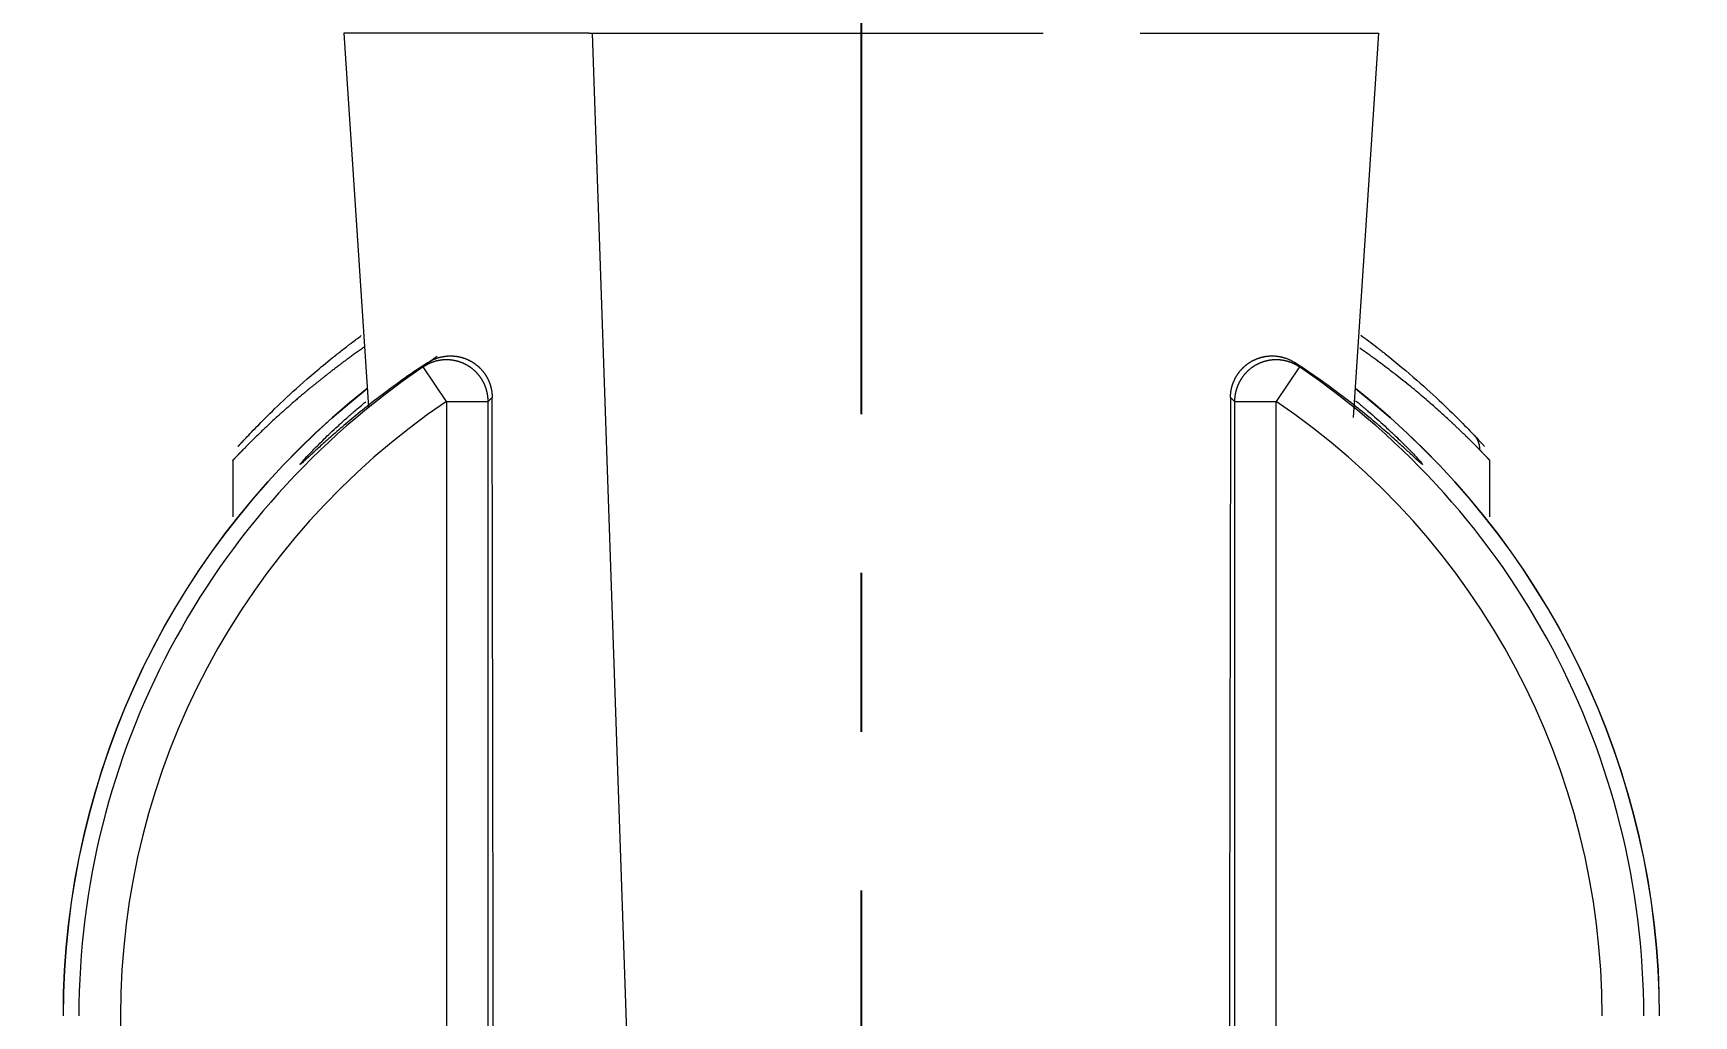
# Model space of a CAD drawing. Header units: millimetres. Extents: x 2915 to 5291, y 1031 to 4391.
# Drawn here: x 4762.4 to 4802.29, y 2536.68 to 2560.27 of the extents above; entities that cross this region are included whole.
import ezdxf

# ---------------------------------------------------------------- set-up
doc = ezdxf.new("R2010")
doc.units = ezdxf.units.MM
doc.linetypes.add('CENTERX2', pattern=[20.32, 12.7, -2.54, 2.54, -2.54])
doc.layers.add('CENTER', color=1, linetype='CENTERX2')
doc.styles.get("Standard").update_dxf_attribs({"font": 'arial.ttf'})
doc.dimstyles.new('ISO-25', dxfattribs={"dimtxt": 17, "dimasz": 17, "dimexe": 1.25, "dimexo": 0.625, "dimgap": 5, "dimtad": 1, "dimtih": 1, "dimtoh": 1, "dimdec": 1, "dimdsep": 46, "dimtxsty": 'Standard', "dimcen": 0, "dimclrd": 3, "dimclre": 3, "dimclrt": 4, "dimadec": 0, "dimazin": 0, "dimtfac": 1, "dimtdec": 1, "dimtmove": 0, "dimatfit": 3, "dimfxl": 1, "dimarcsym": 0})

# ---------------------------------------------------------------- blocks, each defined once
blk = doc.blocks.new('*D11')
at = {"color": 3, "lineweight": -2, "transparency": 16777216}
for p, q in [((4462.48, 3133.446), (4222.196, 3133.446)), ((4223.446, 3116.446), (4223.446, 2549.911)), ((4223.446, 1951.089), (4223.446, 2517.623)), ((4801.666, 1934.089), (4222.196, 1934.089))]:
    blk.add_line(p, q, dxfattribs=at)
at = {"color": 3, "transparency": 16777216}
for points in [[(4220.612, 3116.446), (4226.279, 3116.446), (4223.446, 3133.446)], [(4220.612, 1951.089), (4226.279, 1951.089), (4223.446, 1934.089)]]:
    blk.add_solid(points, dxfattribs=at)
at = {"layer": 'Defpoints', "color": 0, "transparency": 16777216}
for p in [(4463.105, 3133.446), (4223.446, 1934.089), (4802.291, 1934.089)]:
    blk.add_point(p, dxfattribs=at)
at = {"color": 4, "transparency": 16777216, "insert": (4223.446, 2533.767), "char_height": 17, "attachment_point": 5}
blk.add_mtext('(1180~1430)', dxfattribs=at)

msp = doc.modelspace()

# ---------------------------------------------------------------- linework, layer by layer
at = {"linetype": 'Continuous', "lineweight": 18, "extrusion": (0, 1, 0)}
for p, q in [((4769.856, 2560.27), (4770.449, 2551.297)), ((4794.118, 2551.045), (4794.727, 2560.27)), ((4791.258, 2551.431), (4791.258, 2521.935)), ((4767.191, 2550.016), (4767.191, 2548.658)), ((4797.391, 2548.658), (4797.391, 2550.016))]:
    msp.add_line(p, q, dxfattribs=at)
at = {"linetype": 'Continuous', "lineweight": 13, "extrusion": (0, 1, 0)}
for p, q in [((4775.744, 2560.27), (4769.856, 2560.27)), ((4775.744, 2560.27), (4775.824, 2560.27)), ((4775.824, 2560.27), (4776.782, 2532.384)), ((4775.824, 2560.27), (4786.66, 2560.27)), ((4788.987, 2560.27), (4794.727, 2560.27)), ((4772.326, 2551.431), (4771.766, 2552.259)), ((4792.817, 2552.259), (4792.257, 2551.431)), ((4772.326, 2551.431), (4773.325, 2551.431)), ((4772.326, 2551.431), (4772.326, 2521.935)), ((4773.325, 2521.935), (4773.325, 2551.431)), ((4791.258, 2551.431), (4792.257, 2551.431)), ((4792.257, 2521.935), (4792.257, 2551.431)), ((4797.391, 2548.658), (4797.391, 2550.016))]:
    msp.add_line(p, q, dxfattribs=at)
at = {"linetype": 'Continuous', "lineweight": 13}
for radius, start, end in [(18.799, 124.0485, 180), (18.799, 0, 55.9515), (17.799, 124.0485, 235.9515)]:
    msp.add_arc((4782.291, 2536.683), radius, start, end, dxfattribs=at)
at = {"linetype": 'Continuous', "lineweight": 18}
for radius, start, end in [(19.175, 128.2528, 180), (17.799, 0.0007, 55.9517), (19.175, 0, 51.7472)]:
    msp.add_arc((4782.291, 2536.683), radius, start, end, dxfattribs=at)
at = {"linetype": 'Continuous', "lineweight": 18, "extrusion": (0, 0, -1)}
for start, end in [(0, 51.7416), (128.2584, 180)]:
    msp.add_arc((-4782.291, 2536.683), 19.172, start, end, dxfattribs=at)
at = {"linetype": 'Continuous', "lineweight": 18}
for points, knots in [([(4767.316, 2550.346), (4767.318, 2550.349), (4767.344, 2550.376), (4767.44, 2550.481), (4767.511, 2550.558), (4767.702, 2550.758), (4767.821, 2550.881), (4768.112, 2551.171), (4768.283, 2551.338), (4768.681, 2551.709), (4768.909, 2551.914), (4769.297, 2552.243), (4769.434, 2552.357), (4769.652, 2552.532), (4769.764, 2552.621), (4769.9, 2552.727), (4769.97, 2552.78), (4770.005, 2552.807), (4770.022, 2552.82), (4770.031, 2552.827), (4770.036, 2552.83), (4770.038, 2552.832), (4770.039, 2552.833), (4770.039, 2552.833), (4770.04, 2552.834), (4770.04, 2552.834), (4770.118, 2552.893), (4770.197, 2552.952), (4770.278, 2553.011)], [0, 0, 0, 0, 0.158988, 0.158988, 0.318059, 0.318059, 0.477131, 0.477131, 0.636203, 0.636203, 0.795275, 0.795275, 0.87481, 0.87481, 0.914578, 0.934462, 0.944404, 0.949375, 0.951861, 0.953104, 0.953725, 0.954036, 0.954191, 0.954269, 0.954269, 0.954346, 0.954346, 1, 1, 1, 1]), ([(4794.295, 2553.018), (4794.359, 2552.972), (4794.421, 2552.926), (4794.55, 2552.829), (4794.65, 2552.752), (4794.765, 2552.663), (4794.821, 2552.619), (4794.849, 2552.597), (4794.863, 2552.586), (4794.87, 2552.58), (4794.874, 2552.577), (4794.875, 2552.576), (4794.876, 2552.575), (4794.877, 2552.575), (4794.877, 2552.575), (4795.159, 2552.351), (4795.412, 2552.139), (4795.864, 2551.743), (4796.064, 2551.56), (4796.414, 2551.228), (4796.565, 2551.079), (4796.822, 2550.819), (4796.928, 2550.709), (4797.013, 2550.619)], [0, 0, 0, 0, 0.047821, 0.047821, 0.100719, 0.127169, 0.140394, 0.147006, 0.150312, 0.151965, 0.152792, 0.153205, 0.153412, 0.153412, 0.153618, 0.153618, 0.365214, 0.365214, 0.576809, 0.576809, 0.788405, 0.788405, 1, 1, 1, 1]), ([(4770.335, 2552.725), (4770.335, 2552.725), (4770.3, 2552.701), (4770.234, 2552.654), (4770.14, 2552.588), (4770.052, 2552.525), (4769.972, 2552.466), (4769.898, 2552.412), (4769.83, 2552.362), (4769.769, 2552.316), (4769.713, 2552.274), (4769.664, 2552.236), (4769.62, 2552.202), (4769.582, 2552.173), (4769.549, 2552.147), (4769.522, 2552.126), (4769.486, 2552.098), (4769.441, 2552.063), (4769.386, 2552.02), (4769.331, 2551.977), (4769.278, 2551.934), (4769.225, 2551.892), (4769.174, 2551.851), (4769.124, 2551.811), (4769.075, 2551.771), (4769.027, 2551.731), (4768.98, 2551.692), (4768.934, 2551.654), (4768.889, 2551.617), (4768.845, 2551.58), (4768.802, 2551.543), (4768.76, 2551.507), (4768.719, 2551.472), (4768.678, 2551.438), (4768.639, 2551.404), (4768.601, 2551.37), (4768.563, 2551.337), (4768.527, 2551.305), (4768.491, 2551.273), (4768.456, 2551.242), (4768.422, 2551.212), (4768.389, 2551.182), (4768.356, 2551.153), (4768.324, 2551.124), (4768.293, 2551.096), (4768.199, 2551.011), (4768.052, 2550.874), (4767.869, 2550.701), (4767.711, 2550.547), (4767.578, 2550.414), (4767.495, 2550.331), (4767.449, 2550.284), (4767.431, 2550.265), (4767.413, 2550.247), (4767.396, 2550.229), (4767.38, 2550.213), (4767.364, 2550.196), (4767.349, 2550.181), (4767.335, 2550.166), (4767.321, 2550.152), (4767.308, 2550.139), (4767.296, 2550.126), (4767.285, 2550.114), (4767.274, 2550.103), (4767.264, 2550.092), (4767.254, 2550.082), (4767.246, 2550.073), (4767.238, 2550.065), (4767.23, 2550.057), (4767.223, 2550.05), (4767.217, 2550.043), (4767.212, 2550.037), (4767.207, 2550.032), (4767.203, 2550.028), (4767.199, 2550.024), (4767.196, 2550.021), (4767.194, 2550.019), (4767.193, 2550.017), (4767.192, 2550.016), (4767.192, 2550.016), (4767.191, 2550.016)], [0, 0, 0, 0, 0.00024, 0.017792, 0.034327, 0.049846, 0.064348, 0.077833, 0.090301, 0.101753, 0.112187, 0.121605, 0.130006, 0.137391, 0.143758, 0.149109, 0.153443, 0.164665, 0.17578, 0.186789, 0.197691, 0.208486, 0.219175, 0.229757, 0.240233, 0.250603, 0.260865, 0.271022, 0.281072, 0.291016, 0.300854, 0.310585, 0.32021, 0.329729, 0.339142, 0.348449, 0.357651, 0.366746, 0.375735, 0.384619, 0.393396, 0.402069, 0.410635, 0.419096, 0.427452, 0.435702, 0.496343, 0.554905, 0.611425, 0.665941, 0.718499, 0.728558, 0.738588, 0.74859, 0.758563, 0.768509, 0.778428, 0.78832, 0.798186, 0.808026, 0.81784, 0.827628, 0.837392, 0.847132, 0.856847, 0.866539, 0.876208, 0.885854, 0.895478, 0.905081, 0.914661, 0.924221, 0.933761, 0.94328, 0.95278, 0.96226, 0.971722, 0.981166, 0.990591, 1, 1, 1, 1]), ([(4797.142, 2550.275), (4797.139, 2550.279), (4797.133, 2550.285), (4797.123, 2550.294), (4797.114, 2550.304), (4797.104, 2550.314), (4797.094, 2550.324), (4797.084, 2550.334), (4797.074, 2550.345), (4797.063, 2550.355), (4797.053, 2550.366), (4797.042, 2550.377), (4797.031, 2550.388), (4797.02, 2550.399), (4797.008, 2550.411), (4796.996, 2550.423), (4796.985, 2550.434), (4796.973, 2550.446), (4796.96, 2550.459), (4796.948, 2550.471), (4796.935, 2550.484), (4796.922, 2550.497), (4796.909, 2550.509), (4796.896, 2550.523), (4796.882, 2550.536), (4796.869, 2550.549), (4796.855, 2550.563), (4796.84, 2550.577), (4796.826, 2550.591), (4796.811, 2550.605), (4796.797, 2550.62), (4796.782, 2550.634), (4796.766, 2550.649), (4796.751, 2550.664), (4796.735, 2550.679), (4796.719, 2550.695), (4796.703, 2550.71), (4796.687, 2550.726), (4796.67, 2550.742), (4796.653, 2550.758), (4796.636, 2550.774), (4796.619, 2550.791), (4796.601, 2550.807), (4796.583, 2550.824), (4796.565, 2550.841), (4796.547, 2550.858), (4796.529, 2550.875), (4796.51, 2550.893), (4796.491, 2550.911), (4796.472, 2550.929), (4796.452, 2550.947), (4796.433, 2550.965), (4796.413, 2550.983), (4796.393, 2551.002), (4796.305, 2551.083), (4796.135, 2551.237), (4795.858, 2551.479), (4795.532, 2551.753), (4795.251, 2551.979), (4795.034, 2552.147), (4794.897, 2552.252), (4794.737, 2552.372), (4794.554, 2552.506), (4794.396, 2552.619), (4794.299, 2552.687), (4794.272, 2552.706)], [0, 0, 0, 0, 0.006731, 0.013483, 0.020257, 0.027053, 0.033871, 0.040711, 0.047573, 0.054457, 0.061364, 0.068292, 0.075243, 0.082216, 0.089212, 0.09623, 0.10327, 0.110333, 0.117419, 0.124528, 0.131659, 0.138813, 0.145989, 0.153189, 0.160412, 0.167657, 0.174926, 0.182218, 0.189532, 0.19687, 0.204232, 0.211616, 0.219024, 0.226455, 0.23391, 0.241388, 0.24889, 0.256415, 0.263964, 0.271536, 0.279132, 0.286752, 0.294396, 0.302063, 0.309755, 0.31747, 0.325209, 0.332973, 0.34076, 0.348571, 0.356406, 0.364266, 0.37215, 0.380058, 0.38799, 0.474158, 0.567526, 0.668123, 0.775974, 0.807501, 0.843787, 0.884831, 0.930634, 0.981196, 1, 1, 1, 1]), ([(4773.325, 2551.431), (4773.325, 2551.436), (4773.325, 2551.447), (4773.325, 2551.463), (4773.324, 2551.479), (4773.323, 2551.495), (4773.322, 2551.511), (4773.32, 2551.527), (4773.319, 2551.543), (4773.317, 2551.559), (4773.315, 2551.575), (4773.312, 2551.591), (4773.309, 2551.607), (4773.306, 2551.623), (4773.303, 2551.639), (4773.299, 2551.655), (4773.296, 2551.671), (4773.291, 2551.687), (4773.287, 2551.703), (4773.282, 2551.719), (4773.277, 2551.735), (4773.272, 2551.751), (4773.267, 2551.766), (4773.261, 2551.782), (4773.255, 2551.798), (4773.249, 2551.813), (4773.242, 2551.829), (4773.235, 2551.844), (4773.228, 2551.86), (4773.221, 2551.875), (4773.213, 2551.89), (4773.205, 2551.905), (4773.197, 2551.92), (4773.188, 2551.935), (4773.179, 2551.95), (4773.17, 2551.964), (4773.161, 2551.979), (4773.151, 2551.993), (4773.141, 2552.007), (4773.131, 2552.021), (4773.121, 2552.035), (4773.11, 2552.049), (4773.099, 2552.063), (4773.088, 2552.076), (4773.077, 2552.089), (4773.065, 2552.102), (4773.053, 2552.115), (4773.041, 2552.128), (4773.028, 2552.141), (4773.016, 2552.153), (4773.003, 2552.165), (4772.99, 2552.177), (4772.976, 2552.189), (4772.962, 2552.2), (4772.949, 2552.212), (4772.934, 2552.223), (4772.92, 2552.234), (4772.906, 2552.244), (4772.891, 2552.255), (4772.876, 2552.265), (4772.86, 2552.274), (4772.845, 2552.284), (4772.829, 2552.293), (4772.814, 2552.302), (4772.798, 2552.311), (4772.781, 2552.32), (4772.765, 2552.328), (4772.748, 2552.336), (4772.732, 2552.344), (4772.715, 2552.351), (4772.697, 2552.358), (4772.68, 2552.365), (4772.663, 2552.371), (4772.645, 2552.377), (4772.627, 2552.383), (4772.609, 2552.389), (4772.591, 2552.394), (4772.573, 2552.399), (4772.555, 2552.403), (4772.537, 2552.407), (4772.518, 2552.411), (4772.499, 2552.415), (4772.481, 2552.418), (4772.462, 2552.421), (4772.443, 2552.423), (4772.424, 2552.425), (4772.405, 2552.427), (4772.386, 2552.428), (4772.367, 2552.429), (4772.347, 2552.43), (4772.328, 2552.43), (4772.309, 2552.43), (4772.289, 2552.43), (4772.27, 2552.429), (4772.251, 2552.427), (4772.231, 2552.426), (4772.212, 2552.424), (4772.192, 2552.421), (4772.173, 2552.419), (4772.154, 2552.415), (4772.134, 2552.412), (4772.115, 2552.408), (4772.096, 2552.404), (4772.077, 2552.399), (4772.057, 2552.394), (4772.038, 2552.388), (4772.019, 2552.382), (4772, 2552.376), (4771.982, 2552.369), (4771.963, 2552.362), (4771.944, 2552.355), (4771.926, 2552.347), (4771.907, 2552.339), (4771.889, 2552.33), (4771.871, 2552.321), (4771.853, 2552.312), (4771.835, 2552.302), (4771.818, 2552.292), (4771.8, 2552.281), (4771.783, 2552.27), (4771.772, 2552.263), (4771.766, 2552.259)], [0, 0, 0, 0, 0.007367, 0.014752, 0.022154, 0.029573, 0.03701, 0.044464, 0.051935, 0.059423, 0.066929, 0.074452, 0.081992, 0.08955, 0.097125, 0.104717, 0.112326, 0.119953, 0.127598, 0.135259, 0.142938, 0.150635, 0.158348, 0.16608, 0.173828, 0.181594, 0.189378, 0.197178, 0.204997, 0.212832, 0.220686, 0.228556, 0.236444, 0.24435, 0.252273, 0.260214, 0.268172, 0.276147, 0.28414, 0.292151, 0.300179, 0.308225, 0.316288, 0.324369, 0.332468, 0.340584, 0.348718, 0.356869, 0.365038, 0.373224, 0.381428, 0.38965, 0.39789, 0.406147, 0.414422, 0.422714, 0.431024, 0.439352, 0.447698, 0.456061, 0.464442, 0.472841, 0.481257, 0.489692, 0.498144, 0.506613, 0.515101, 0.523606, 0.532129, 0.54067, 0.549229, 0.557806, 0.5664, 0.575012, 0.583642, 0.59229, 0.600956, 0.609639, 0.618341, 0.62706, 0.635798, 0.644553, 0.653326, 0.662117, 0.670925, 0.679752, 0.688597, 0.697459, 0.70634, 0.715238, 0.724155, 0.733089, 0.742041, 0.751011, 0.76, 0.769006, 0.77803, 0.787072, 0.796132, 0.80521, 0.814306, 0.82342, 0.832552, 0.841702, 0.850869, 0.860055, 0.869259, 0.878481, 0.887721, 0.896978, 0.906254, 0.915548, 0.92486, 0.934189, 0.943537, 0.952902, 0.962286, 0.971688, 0.981107, 0.990545, 1, 1, 1, 1]), ([(4771.869, 2552.357), (4771.873, 2552.36), (4771.883, 2552.366), (4771.897, 2552.375), (4771.911, 2552.384), (4771.925, 2552.392), (4771.94, 2552.4), (4771.954, 2552.408), (4771.969, 2552.416), (4771.983, 2552.423), (4771.998, 2552.43), (4772.013, 2552.437), (4772.028, 2552.443), (4772.043, 2552.45), (4772.058, 2552.456), (4772.074, 2552.462), (4772.089, 2552.467), (4772.104, 2552.472), (4772.12, 2552.477), (4772.135, 2552.482), (4772.151, 2552.487), (4772.166, 2552.491), (4772.182, 2552.495), (4772.197, 2552.499), (4772.213, 2552.502), (4772.229, 2552.505), (4772.245, 2552.508), (4772.26, 2552.511), (4772.276, 2552.513), (4772.292, 2552.516), (4772.308, 2552.518), (4772.323, 2552.519), (4772.339, 2552.521), (4772.355, 2552.522), (4772.371, 2552.523), (4772.386, 2552.523), (4772.402, 2552.524), (4772.418, 2552.524), (4772.434, 2552.524), (4772.449, 2552.524), (4772.465, 2552.523), (4772.481, 2552.522), (4772.496, 2552.521), (4772.512, 2552.52), (4772.527, 2552.519), (4772.542, 2552.517), (4772.558, 2552.515), (4772.573, 2552.513), (4772.588, 2552.51), (4772.604, 2552.507), (4772.619, 2552.504), (4772.634, 2552.501), (4772.649, 2552.498), (4772.664, 2552.494), (4772.678, 2552.491), (4772.693, 2552.487), (4772.708, 2552.482), (4772.722, 2552.478), (4772.737, 2552.473), (4772.751, 2552.468), (4772.765, 2552.463), (4772.779, 2552.458), (4772.793, 2552.452), (4772.807, 2552.447), (4772.821, 2552.441), (4772.835, 2552.435), (4772.849, 2552.428), (4772.862, 2552.422), (4772.875, 2552.415), (4772.889, 2552.408), (4772.902, 2552.401), (4772.915, 2552.394), (4772.928, 2552.387), (4772.94, 2552.379), (4772.953, 2552.371), (4772.965, 2552.363), (4772.978, 2552.355), (4772.99, 2552.347), (4773.002, 2552.339), (4773.014, 2552.33), (4773.025, 2552.321), (4773.037, 2552.312), (4773.048, 2552.303), (4773.06, 2552.294), (4773.071, 2552.285), (4773.082, 2552.275), (4773.092, 2552.266), (4773.103, 2552.256), (4773.114, 2552.246), (4773.124, 2552.236), (4773.134, 2552.226), (4773.144, 2552.215), (4773.154, 2552.205), (4773.164, 2552.195), (4773.173, 2552.184), (4773.182, 2552.173), (4773.192, 2552.162), (4773.201, 2552.151), (4773.209, 2552.14), (4773.218, 2552.129), (4773.226, 2552.118), (4773.235, 2552.106), (4773.243, 2552.095), (4773.251, 2552.083), (4773.259, 2552.071), (4773.266, 2552.06), (4773.274, 2552.048), (4773.281, 2552.036), (4773.288, 2552.024), (4773.295, 2552.012), (4773.301, 2552), (4773.308, 2551.988), (4773.314, 2551.975), (4773.32, 2551.963), (4773.326, 2551.95), (4773.332, 2551.938), (4773.338, 2551.926), (4773.343, 2551.913), (4773.348, 2551.9), (4773.353, 2551.888), (4773.358, 2551.875), (4773.363, 2551.862), (4773.367, 2551.849), (4773.372, 2551.837), (4773.376, 2551.824), (4773.38, 2551.811), (4773.384, 2551.798), (4773.387, 2551.785), (4773.391, 2551.772), (4773.394, 2551.759), (4773.397, 2551.746), (4773.4, 2551.733), (4773.402, 2551.72), (4773.405, 2551.707), (4773.407, 2551.694), (4773.41, 2551.681), (4773.412, 2551.668), (4773.413, 2551.655), (4773.415, 2551.642), (4773.416, 2551.629), (4773.418, 2551.616), (4773.419, 2551.602), (4773.42, 2551.589), (4773.421, 2551.576), (4773.421, 2551.563), (4773.422, 2551.55), (4773.422, 2551.538), (4773.422, 2551.529), (4773.422, 2551.525)], [0, 0, 0, 0, 0.007712, 0.015413, 0.023101, 0.030777, 0.038442, 0.046094, 0.053734, 0.061363, 0.068979, 0.076583, 0.084176, 0.091756, 0.099325, 0.106881, 0.114425, 0.121958, 0.129478, 0.136986, 0.144483, 0.151967, 0.15944, 0.1669, 0.174348, 0.181785, 0.189209, 0.196622, 0.204022, 0.21141, 0.218787, 0.226151, 0.233504, 0.240844, 0.248173, 0.255489, 0.262794, 0.270086, 0.277367, 0.284635, 0.291892, 0.299136, 0.306369, 0.31359, 0.320799, 0.327995, 0.33518, 0.342353, 0.349514, 0.356663, 0.3638, 0.370925, 0.378038, 0.38514, 0.392229, 0.399306, 0.406372, 0.413425, 0.420467, 0.427496, 0.434514, 0.44152, 0.448514, 0.455496, 0.462467, 0.469425, 0.476371, 0.483306, 0.490229, 0.497139, 0.504038, 0.510925, 0.517801, 0.524664, 0.531516, 0.538355, 0.545183, 0.551999, 0.558803, 0.565596, 0.572376, 0.579145, 0.585902, 0.592647, 0.599381, 0.606102, 0.612812, 0.61951, 0.626196, 0.63287, 0.639533, 0.646184, 0.652823, 0.65945, 0.666066, 0.67267, 0.679262, 0.685842, 0.692411, 0.698968, 0.705513, 0.712047, 0.718568, 0.725078, 0.731577, 0.738063, 0.744538, 0.751002, 0.757453, 0.763893, 0.770321, 0.776738, 0.783143, 0.789536, 0.795918, 0.802288, 0.808646, 0.814992, 0.821327, 0.827651, 0.833963, 0.840263, 0.846551, 0.852828, 0.859093, 0.865347, 0.871589, 0.87782, 0.884039, 0.890246, 0.896442, 0.902626, 0.908798, 0.914959, 0.921109, 0.927246, 0.933373, 0.939487, 0.945591, 0.951682, 0.957762, 0.963831, 0.969888, 0.975933, 0.981967, 0.98799, 0.994001, 1, 1, 1, 1]), ([(4791.161, 2551.525), (4791.161, 2551.53), (4791.161, 2551.54), (4791.161, 2551.556), (4791.162, 2551.572), (4791.163, 2551.588), (4791.164, 2551.604), (4791.166, 2551.62), (4791.167, 2551.636), (4791.169, 2551.652), (4791.171, 2551.668), (4791.174, 2551.684), (4791.177, 2551.7), (4791.18, 2551.716), (4791.183, 2551.732), (4791.187, 2551.748), (4791.19, 2551.764), (4791.194, 2551.78), (4791.199, 2551.796), (4791.203, 2551.812), (4791.208, 2551.828), (4791.214, 2551.843), (4791.219, 2551.859), (4791.225, 2551.875), (4791.231, 2551.89), (4791.237, 2551.906), (4791.243, 2551.921), (4791.25, 2551.937), (4791.257, 2551.952), (4791.265, 2551.967), (4791.272, 2551.982), (4791.28, 2551.997), (4791.288, 2552.012), (4791.297, 2552.027), (4791.306, 2552.042), (4791.315, 2552.056), (4791.324, 2552.071), (4791.333, 2552.085), (4791.343, 2552.099), (4791.353, 2552.113), (4791.364, 2552.127), (4791.374, 2552.141), (4791.385, 2552.155), (4791.396, 2552.168), (4791.408, 2552.181), (4791.419, 2552.194), (4791.431, 2552.207), (4791.443, 2552.22), (4791.456, 2552.233), (4791.468, 2552.245), (4791.481, 2552.257), (4791.494, 2552.269), (4791.507, 2552.281), (4791.521, 2552.292), (4791.535, 2552.304), (4791.549, 2552.315), (4791.563, 2552.325), (4791.578, 2552.336), (4791.592, 2552.346), (4791.607, 2552.357), (4791.622, 2552.366), (4791.638, 2552.376), (4791.653, 2552.385), (4791.669, 2552.395), (4791.685, 2552.403), (4791.701, 2552.412), (4791.717, 2552.42), (4791.734, 2552.428), (4791.751, 2552.436), (4791.768, 2552.443), (4791.785, 2552.45), (4791.802, 2552.457), (4791.819, 2552.464), (4791.837, 2552.47), (4791.854, 2552.476), (4791.872, 2552.481), (4791.89, 2552.487), (4791.908, 2552.492), (4791.926, 2552.496), (4791.945, 2552.5), (4791.963, 2552.504), (4791.982, 2552.508), (4792, 2552.511), (4792.019, 2552.514), (4792.038, 2552.516), (4792.057, 2552.519), (4792.076, 2552.52), (4792.095, 2552.522), (4792.114, 2552.523), (4792.133, 2552.524), (4792.152, 2552.524), (4792.172, 2552.524), (4792.191, 2552.524), (4792.21, 2552.523), (4792.23, 2552.522), (4792.249, 2552.52), (4792.268, 2552.518), (4792.288, 2552.516), (4792.307, 2552.513), (4792.326, 2552.51), (4792.346, 2552.507), (4792.365, 2552.503), (4792.384, 2552.499), (4792.403, 2552.494), (4792.423, 2552.489), (4792.442, 2552.484), (4792.461, 2552.478), (4792.479, 2552.472), (4792.498, 2552.466), (4792.517, 2552.459), (4792.536, 2552.451), (4792.554, 2552.444), (4792.573, 2552.436), (4792.591, 2552.427), (4792.609, 2552.418), (4792.627, 2552.409), (4792.645, 2552.399), (4792.662, 2552.389), (4792.68, 2552.379), (4792.697, 2552.368), (4792.708, 2552.361), (4792.714, 2552.357)], [0, 0, 0, 0, 0.007362, 0.014742, 0.022139, 0.029553, 0.036984, 0.044433, 0.0519, 0.059383, 0.066884, 0.074403, 0.081939, 0.089492, 0.097063, 0.104651, 0.112257, 0.11988, 0.12752, 0.135178, 0.142853, 0.150546, 0.158257, 0.165985, 0.17373, 0.181493, 0.189273, 0.197071, 0.204886, 0.212719, 0.22057, 0.228438, 0.236323, 0.244227, 0.252147, 0.260086, 0.268042, 0.276015, 0.284006, 0.292015, 0.300042, 0.308086, 0.316147, 0.324227, 0.332324, 0.340439, 0.348571, 0.356721, 0.364889, 0.373075, 0.381278, 0.389499, 0.397738, 0.405994, 0.414268, 0.42256, 0.43087, 0.439198, 0.447543, 0.455906, 0.464287, 0.472686, 0.481103, 0.489537, 0.49799, 0.50646, 0.514948, 0.523454, 0.531978, 0.54052, 0.549079, 0.557657, 0.566252, 0.574865, 0.583497, 0.592146, 0.600813, 0.609498, 0.618201, 0.626922, 0.635661, 0.644418, 0.653193, 0.661986, 0.670796, 0.679625, 0.688472, 0.697337, 0.70622, 0.715121, 0.72404, 0.732977, 0.741932, 0.750905, 0.759896, 0.768905, 0.777932, 0.786977, 0.79604, 0.805122, 0.814221, 0.823338, 0.832474, 0.841627, 0.850799, 0.859989, 0.869196, 0.878422, 0.887666, 0.896928, 0.906208, 0.915506, 0.924822, 0.934156, 0.943508, 0.952878, 0.962266, 0.971673, 0.981097, 0.99054, 1, 1, 1, 1]), ([(4792.817, 2552.259), (4792.813, 2552.262), (4792.804, 2552.268), (4792.792, 2552.276), (4792.779, 2552.284), (4792.766, 2552.291), (4792.753, 2552.299), (4792.74, 2552.306), (4792.727, 2552.313), (4792.714, 2552.32), (4792.7, 2552.327), (4792.687, 2552.334), (4792.673, 2552.34), (4792.66, 2552.346), (4792.646, 2552.352), (4792.632, 2552.357), (4792.618, 2552.363), (4792.605, 2552.368), (4792.591, 2552.373), (4792.577, 2552.378), (4792.563, 2552.383), (4792.549, 2552.387), (4792.535, 2552.391), (4792.521, 2552.395), (4792.506, 2552.399), (4792.492, 2552.402), (4792.478, 2552.406), (4792.464, 2552.409), (4792.449, 2552.412), (4792.435, 2552.414), (4792.421, 2552.417), (4792.406, 2552.419), (4792.392, 2552.421), (4792.378, 2552.423), (4792.363, 2552.425), (4792.349, 2552.426), (4792.335, 2552.427), (4792.32, 2552.428), (4792.306, 2552.429), (4792.292, 2552.43), (4792.277, 2552.43), (4792.263, 2552.43), (4792.249, 2552.43), (4792.235, 2552.43), (4792.22, 2552.429), (4792.206, 2552.429), (4792.192, 2552.428), (4792.178, 2552.427), (4792.164, 2552.426), (4792.15, 2552.424), (4792.136, 2552.423), (4792.122, 2552.421), (4792.108, 2552.419), (4792.094, 2552.417), (4792.08, 2552.414), (4792.066, 2552.412), (4792.053, 2552.409), (4792.039, 2552.406), (4792.025, 2552.403), (4792.012, 2552.399), (4791.999, 2552.396), (4791.985, 2552.392), (4791.972, 2552.388), (4791.959, 2552.384), (4791.945, 2552.38), (4791.932, 2552.376), (4791.919, 2552.371), (4791.907, 2552.366), (4791.894, 2552.361), (4791.881, 2552.356), (4791.868, 2552.351), (4791.856, 2552.346), (4791.843, 2552.34), (4791.831, 2552.334), (4791.819, 2552.328), (4791.807, 2552.322), (4791.795, 2552.316), (4791.783, 2552.31), (4791.771, 2552.303), (4791.759, 2552.297), (4791.747, 2552.29), (4791.736, 2552.283), (4791.724, 2552.276), (4791.713, 2552.269), (4791.702, 2552.261), (4791.691, 2552.254), (4791.68, 2552.246), (4791.669, 2552.238), (4791.658, 2552.23), (4791.648, 2552.222), (4791.637, 2552.214), (4791.627, 2552.206), (4791.617, 2552.197), (4791.607, 2552.189), (4791.597, 2552.18), (4791.587, 2552.171), (4791.577, 2552.163), (4791.568, 2552.154), (4791.558, 2552.144), (4791.549, 2552.135), (4791.54, 2552.126), (4791.531, 2552.116), (4791.522, 2552.107), (4791.513, 2552.097), (4791.505, 2552.088), (4791.496, 2552.078), (4791.488, 2552.068), (4791.48, 2552.058), (4791.472, 2552.048), (4791.464, 2552.038), (4791.456, 2552.027), (4791.448, 2552.017), (4791.441, 2552.007), (4791.434, 2551.996), (4791.427, 2551.986), (4791.42, 2551.975), (4791.413, 2551.964), (4791.406, 2551.953), (4791.399, 2551.943), (4791.393, 2551.932), (4791.387, 2551.921), (4791.381, 2551.91), (4791.375, 2551.899), (4791.369, 2551.887), (4791.363, 2551.876), (4791.358, 2551.865), (4791.352, 2551.854), (4791.347, 2551.842), (4791.342, 2551.831), (4791.337, 2551.819), (4791.332, 2551.808), (4791.327, 2551.796), (4791.323, 2551.785), (4791.319, 2551.773), (4791.315, 2551.762), (4791.31, 2551.75), (4791.307, 2551.738), (4791.303, 2551.727), (4791.299, 2551.715), (4791.296, 2551.703), (4791.293, 2551.691), (4791.29, 2551.68), (4791.287, 2551.668), (4791.284, 2551.656), (4791.281, 2551.644), (4791.278, 2551.632), (4791.276, 2551.62), (4791.274, 2551.608), (4791.272, 2551.597), (4791.27, 2551.585), (4791.268, 2551.573), (4791.266, 2551.561), (4791.265, 2551.549), (4791.264, 2551.537), (4791.262, 2551.525), (4791.261, 2551.513), (4791.26, 2551.501), (4791.26, 2551.49), (4791.259, 2551.478), (4791.258, 2551.466), (4791.258, 2551.454), (4791.258, 2551.442), (4791.258, 2551.435), (4791.258, 2551.431)], [0, 0, 0, 0, 0.006991, 0.013971, 0.020942, 0.027903, 0.034855, 0.041796, 0.048728, 0.05565, 0.062562, 0.069464, 0.076356, 0.083239, 0.090111, 0.096974, 0.103827, 0.110671, 0.117504, 0.124328, 0.131142, 0.137946, 0.14474, 0.151524, 0.158299, 0.165063, 0.171818, 0.178563, 0.185299, 0.192024, 0.19874, 0.205445, 0.212141, 0.218827, 0.225504, 0.23217, 0.238827, 0.245474, 0.252111, 0.258738, 0.265356, 0.271963, 0.278561, 0.285149, 0.291728, 0.298296, 0.304855, 0.311404, 0.317943, 0.324472, 0.330991, 0.337501, 0.344001, 0.350491, 0.356972, 0.363442, 0.369903, 0.376354, 0.382795, 0.389227, 0.395649, 0.402061, 0.408463, 0.414856, 0.421238, 0.427611, 0.433975, 0.440328, 0.446672, 0.453006, 0.45933, 0.465645, 0.47195, 0.478245, 0.48453, 0.490806, 0.497072, 0.503328, 0.509575, 0.515811, 0.522039, 0.528256, 0.534464, 0.540662, 0.54685, 0.553029, 0.559198, 0.565357, 0.571507, 0.577647, 0.583778, 0.589898, 0.596009, 0.602111, 0.608202, 0.614285, 0.620357, 0.62642, 0.632473, 0.638517, 0.64455, 0.650575, 0.656589, 0.662594, 0.66859, 0.674576, 0.680552, 0.686519, 0.692476, 0.698423, 0.704361, 0.710289, 0.716208, 0.722117, 0.728016, 0.733906, 0.739787, 0.745658, 0.751519, 0.757371, 0.763213, 0.769045, 0.774868, 0.780682, 0.786486, 0.79228, 0.798065, 0.80384, 0.809606, 0.815363, 0.821109, 0.826847, 0.832574, 0.838293, 0.844001, 0.849701, 0.85539, 0.861071, 0.866741, 0.872403, 0.878054, 0.883697, 0.88933, 0.894953, 0.900567, 0.906171, 0.911766, 0.917352, 0.922928, 0.928494, 0.934051, 0.939599, 0.945137, 0.950666, 0.956185, 0.961695, 0.967195, 0.972686, 0.978168, 0.98364, 0.989103, 0.994556, 1, 1, 1, 1]), ([(4797.013, 2550.619), (4797.102, 2550.525), (4797.167, 2550.455), (4797.24, 2550.376), (4797.259, 2550.355), (4797.265, 2550.348)], [0, 0, 0, 0, 0.574802, 0.574802, 1, 1, 1, 1]), ([(4797.013, 2550.619), (4797.055, 2550.575), (4797.107, 2550.493), (4797.139, 2550.369), (4797.143, 2550.306), (4797.142, 2550.275)], [0, 0, 0, 0, 0.500107, 0.75016, 1, 1, 1, 1]), ([(4767.191, 2550.016), (4767.191, 2550.016), (4767.192, 2550.016), (4767.192, 2550.016), (4767.192, 2550.017), (4767.193, 2550.017), (4767.194, 2550.018), (4767.195, 2550.02), (4767.196, 2550.021), (4767.197, 2550.022), (4767.199, 2550.024), (4767.201, 2550.026), (4767.203, 2550.028), (4767.205, 2550.031), (4767.207, 2550.033), (4767.21, 2550.036), (4767.213, 2550.039), (4767.216, 2550.042), (4767.219, 2550.045), (4767.222, 2550.049), (4767.226, 2550.053), (4767.23, 2550.057), (4767.233, 2550.061), (4767.238, 2550.065), (4767.242, 2550.07), (4767.246, 2550.074), (4767.251, 2550.079), (4767.256, 2550.084), (4767.261, 2550.09), (4767.267, 2550.095), (4767.272, 2550.101), (4767.278, 2550.107), (4767.284, 2550.113), (4767.29, 2550.12), (4767.296, 2550.126), (4767.303, 2550.133), (4767.309, 2550.14), (4767.316, 2550.147), (4767.323, 2550.155), (4767.331, 2550.162), (4767.338, 2550.17), (4767.346, 2550.178), (4767.354, 2550.186), (4767.362, 2550.195), (4767.371, 2550.203), (4767.379, 2550.212), (4767.388, 2550.221), (4767.397, 2550.23), (4767.406, 2550.239), (4767.415, 2550.249), (4767.425, 2550.259), (4767.435, 2550.269), (4767.441, 2550.276), (4767.445, 2550.279)], [0, 0, 0, 0, 0.019123, 0.038262, 0.057416, 0.076585, 0.095771, 0.114972, 0.13419, 0.153424, 0.172676, 0.191945, 0.211231, 0.230535, 0.249857, 0.269197, 0.288556, 0.307934, 0.327331, 0.346747, 0.366182, 0.385638, 0.405114, 0.42461, 0.444127, 0.463664, 0.483223, 0.502803, 0.522405, 0.542029, 0.561675, 0.581343, 0.601034, 0.620749, 0.640486, 0.660246, 0.680031, 0.699839, 0.719672, 0.739528, 0.75941, 0.779316, 0.799248, 0.819205, 0.839188, 0.859196, 0.879231, 0.899292, 0.919379, 0.939494, 0.959635, 0.979804, 1, 1, 1, 1]), ([(4769.139, 2550.219), (4769.067, 2550.152), (4768.912, 2550.004), (4768.857, 2549.954), (4768.852, 2549.955)], [0, 0, 0, 0, 0.381429, 1, 1, 1, 1]), ([(4797.391, 2550.016), (4797.391, 2550.016), (4797.391, 2550.016), (4797.391, 2550.016), (4797.391, 2550.017), (4797.39, 2550.017), (4797.389, 2550.018), (4797.388, 2550.019), (4797.387, 2550.021), (4797.386, 2550.022), (4797.384, 2550.024), (4797.382, 2550.026), (4797.38, 2550.028), (4797.378, 2550.03), (4797.376, 2550.033), (4797.373, 2550.035), (4797.37, 2550.038), (4797.368, 2550.041), (4797.364, 2550.045), (4797.361, 2550.048), (4797.358, 2550.052), (4797.354, 2550.056), (4797.35, 2550.06), (4797.346, 2550.064), (4797.342, 2550.069), (4797.337, 2550.073), (4797.333, 2550.078), (4797.328, 2550.083), (4797.323, 2550.089), (4797.317, 2550.094), (4797.312, 2550.1), (4797.306, 2550.106), (4797.301, 2550.112), (4797.294, 2550.118), (4797.288, 2550.125), (4797.282, 2550.131), (4797.275, 2550.138), (4797.268, 2550.145), (4797.261, 2550.152), (4797.254, 2550.16), (4797.247, 2550.168), (4797.239, 2550.176), (4797.231, 2550.184), (4797.223, 2550.192), (4797.215, 2550.2), (4797.207, 2550.209), (4797.198, 2550.218), (4797.189, 2550.227), (4797.18, 2550.236), (4797.171, 2550.246), (4797.161, 2550.256), (4797.152, 2550.265), (4797.145, 2550.272), (4797.142, 2550.275)], [0, 0, 0, 0, 0.019102, 0.03822, 0.057354, 0.076505, 0.095673, 0.114857, 0.134059, 0.153279, 0.172516, 0.191771, 0.211045, 0.230337, 0.249648, 0.268979, 0.288329, 0.307698, 0.327088, 0.346497, 0.365927, 0.385378, 0.40485, 0.424343, 0.443857, 0.463394, 0.482952, 0.502532, 0.522135, 0.541761, 0.56141, 0.581082, 0.600778, 0.620497, 0.64024, 0.660008, 0.6798, 0.699616, 0.719458, 0.739325, 0.759218, 0.779136, 0.79908, 0.81905, 0.839047, 0.85907, 0.87912, 0.899198, 0.919303, 0.939435, 0.959595, 0.979783, 1, 1, 1, 1])]:
    msp.add_open_spline(points, degree=3, knots=knots, dxfattribs=at)
at = {"linetype": 'Continuous', "lineweight": 13}
for points, knots in [([(4771.869, 2552.357), (4771.65, 2552.215), (4771.445, 2552.075), (4771.062, 2551.803), (4770.883, 2551.671), (4770.55, 2551.417), (4770.396, 2551.296), (4770.111, 2551.065), (4769.98, 2550.956), (4769.741, 2550.753), (4769.632, 2550.658), (4769.436, 2550.484), (4769.26, 2550.326), (4769.125, 2550.201), (4769.037, 2550.12), (4768.997, 2550.083), (4768.957, 2550.046), (4768.938, 2550.029), (4768.929, 2550.021), (4768.925, 2550.017), (4768.922, 2550.015), (4768.921, 2550.014), (4768.921, 2550.013), (4768.921, 2550.013), (4768.921, 2550.013), (4768.879, 2549.976), (4768.82, 2549.923), (4768.797, 2549.911), (4768.84, 2549.965), (4768.949, 2550.087), (4769.067, 2550.211), (4769.209, 2550.355), (4769.292, 2550.438), (4769.483, 2550.623), (4769.59, 2550.725), (4769.772, 2550.891), (4769.836, 2550.949), (4769.936, 2551.039), (4769.988, 2551.085), (4770.05, 2551.139), (4770.082, 2551.167), (4770.098, 2551.181), (4770.106, 2551.188), (4770.11, 2551.191), (4770.113, 2551.193), (4770.114, 2551.194), (4770.114, 2551.194), (4770.114, 2551.194), (4770.114, 2551.194), (4770.201, 2551.269), (4770.291, 2551.346), (4770.385, 2551.423)], [0, 0, 0, 0, 0.060028, 0.060028, 0.120055, 0.120055, 0.180083, 0.180083, 0.24011, 0.24011, 0.300138, 0.300138, 0.360166, 0.420193, 0.420193, 0.450207, 0.465214, 0.472717, 0.476469, 0.478345, 0.479283, 0.479752, 0.479986, 0.479986, 0.480221, 0.480221, 0.540249, 0.600276, 0.660304, 0.720331, 0.780359, 0.780359, 0.840387, 0.840387, 0.900414, 0.900414, 0.930428, 0.930428, 0.945435, 0.952938, 0.95669, 0.958566, 0.959504, 0.959973, 0.960207, 0.960325, 0.960383, 0.960383, 0.960442, 0.960442, 1, 1, 1, 1]), ([(4794.167, 2551.449), (4794.197, 2551.424), (4794.262, 2551.37), (4794.343, 2551.302), (4794.403, 2551.251), (4794.432, 2551.226), (4794.447, 2551.213), (4794.454, 2551.207), (4794.458, 2551.204), (4794.459, 2551.202), (4794.46, 2551.202), (4794.461, 2551.201), (4794.461, 2551.201), (4794.461, 2551.201), (4794.61, 2551.073), (4794.744, 2550.953), (4794.987, 2550.73), (4795.095, 2550.628), (4795.287, 2550.442), (4795.37, 2550.359), (4795.513, 2550.214), (4795.632, 2550.089), (4795.742, 2549.967), (4795.785, 2549.912), (4795.77, 2549.919), (4795.743, 2549.941), (4795.725, 2549.957), (4795.697, 2549.982), (4795.681, 2549.996), (4795.672, 2550.004), (4795.668, 2550.008), (4795.666, 2550.01), (4795.665, 2550.011), (4795.664, 2550.011), (4795.664, 2550.012), (4795.664, 2550.012), (4795.625, 2550.047), (4795.528, 2550.136), (4795.326, 2550.323), (4795.151, 2550.481), (4794.954, 2550.655), (4794.846, 2550.749), (4794.606, 2550.953), (4794.475, 2551.062), (4794.19, 2551.293), (4794.036, 2551.415), (4793.702, 2551.669), (4793.523, 2551.801), (4793.139, 2552.074), (4792.933, 2552.214), (4792.714, 2552.357)], [0, 0, 0, 0, 0.012567, 0.027528, 0.035009, 0.038749, 0.040619, 0.041554, 0.042022, 0.042256, 0.042373, 0.042431, 0.042431, 0.04249, 0.04249, 0.102334, 0.102334, 0.162178, 0.162178, 0.222023, 0.222023, 0.281867, 0.341712, 0.401556, 0.4614, 0.4614, 0.491323, 0.506284, 0.513764, 0.517504, 0.519375, 0.52031, 0.520777, 0.521011, 0.521011, 0.521245, 0.521245, 0.581089, 0.640934, 0.700778, 0.700778, 0.760622, 0.760622, 0.820467, 0.820467, 0.880311, 0.880311, 0.940156, 0.940156, 1, 1, 1, 1])]:
    msp.add_open_spline(points, degree=3, knots=knots, dxfattribs=at)
at = {"linetype": 'Continuous', "lineweight": 18}
for points in [[(4772.103, 2552.508), (4771.977, 2552.42), (4771.854, 2552.335), (4771.736, 2552.252)], [(4773.48, 2521.785), (4773.459, 2531.696), (4773.44, 2541.61), (4773.422, 2551.525)], [(4791.161, 2551.525), (4791.143, 2541.61), (4791.124, 2531.696), (4791.103, 2521.785)]]:
    msp.add_open_spline(points, degree=3, dxfattribs=at)
at = {"linetype": 'Continuous', "lineweight": 13}
for points, degree in [([(4771.766, 2552.259), (4771.8, 2552.292), (4771.834, 2552.325), (4771.869, 2552.357)], 3), ([(4792.714, 2552.357), (4792.749, 2552.325), (4792.783, 2552.292), (4792.817, 2552.259)], 3), ([(4773.422, 2551.525), (4773.325, 2551.431)], 1), ([(4791.258, 2551.431), (4791.161, 2551.525)], 1)]:
    msp.add_open_spline(points, degree=degree, dxfattribs=at)
at = {"layer": 'CENTER', "ltscale": 1.5}
msp.add_lwpolyline([(4432.291, 3016.747), (4432.291, 3098.945, -0.414214), (4457.291, 3123.945), (4630.782, 3123.945), (4757.309, 3123.945, -0.414236), (4782.309, 3098.943), (4782.291, 2874.972), (4782.291, 1837.411)], format="xyb", dxfattribs=at)

# ---------------------------------------------------------------- dimensions: what is measured, and where the dimension line sits
dim = msp.add_linear_dim(base=(4223.446, 1934.089), p1=(4463.105, 3133.446), p2=(4802.291, 1934.089), angle=90, text='(1180~1430)', dimstyle='ISO-25')
dim.commit()
dim.dimension.update_dxf_attribs({"geometry": '*D11', "text_midpoint": (4223.446, 2533.767)})

doc.saveas('drawing.dxf')
